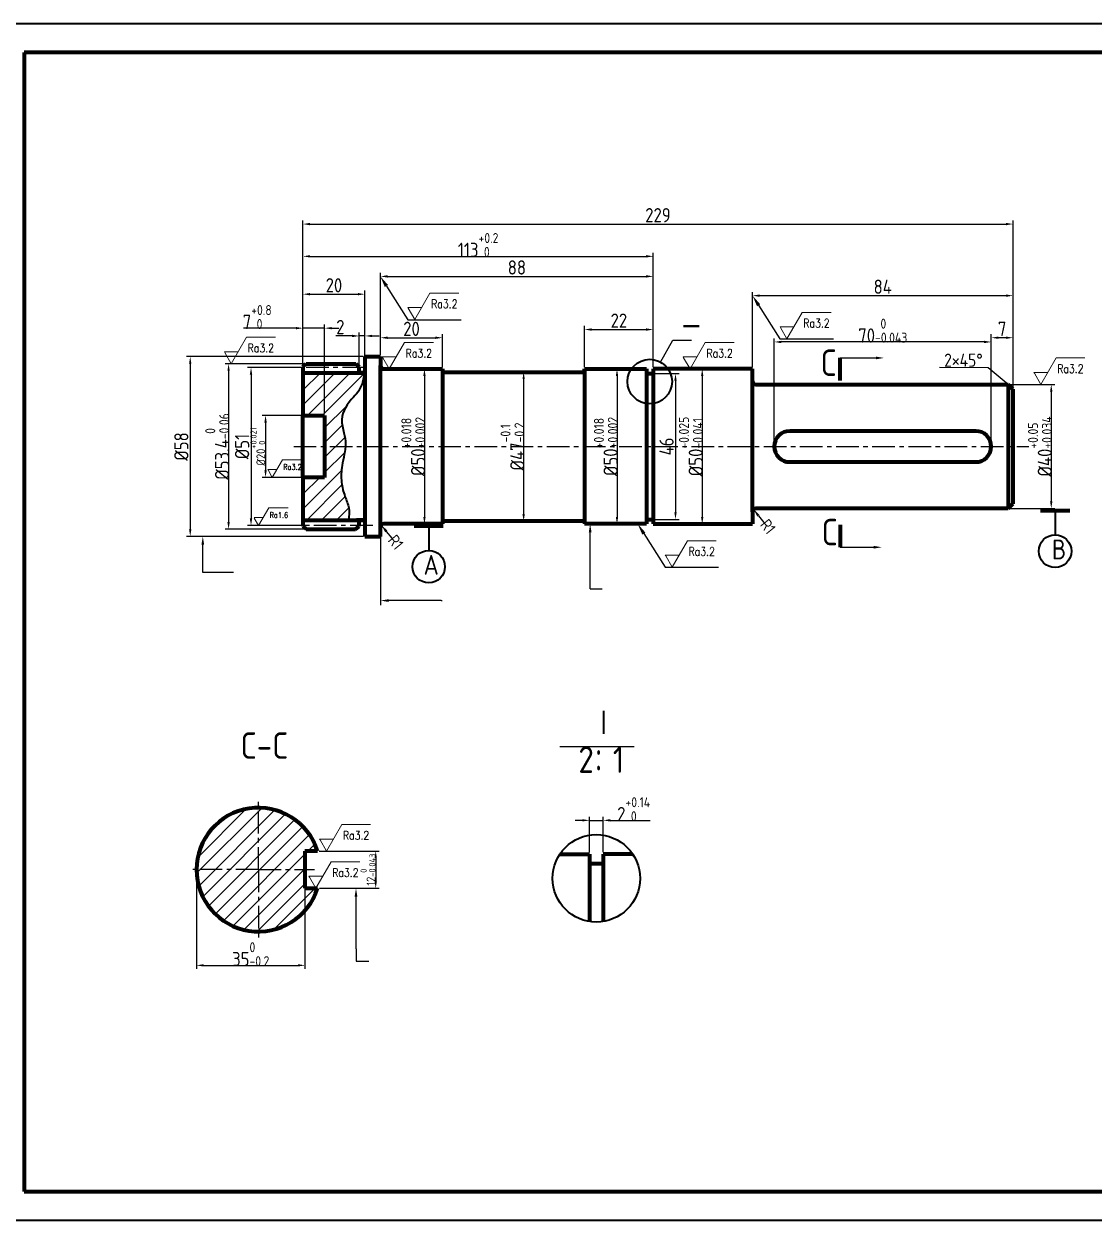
# Model space of a CAD drawing. Header units: millimetres. Extents: x 65 to 1398, y -63 to 357.
# Drawn here: x 509 to 884.8, y -62.7 to 357.3 of the extents above; entities that cross this region are included whole.
import ezdxf
from ezdxf import colors
from ezdxf.entities.mleader import LeaderData, LeaderLine
from ezdxf.math import Vec2, Vec3

# ---------------------------------------------------------------- set-up
doc = ezdxf.new("R2010")
doc.units = ezdxf.units.MM
doc.header["$LTSCALE"] = 0.25
doc.linetypes.add('CENTER', pattern=[50.8, 31.75, -6.35, 6.35, -6.35])
for name, color, linetype in [('2细线层', 4, 'Continuous'), ('中心线', 1, 'CENTER'), ('剖面线', 2, 'Continuous'), ('标注线', 3, 'Continuous'), ('细实线层', 7, 'Continuous')]:
    doc.layers.add(name, color=color, linetype=linetype)
for name, color, linetype, lineweight in [('图层2', 7, 'Continuous', 9), ('粗实线', 6, 'Continuous', 70), ('细实线', 6, 'Continuous', 35)]:
    doc.layers.add(name, color=color, linetype=linetype, lineweight=lineweight)
doc.styles.add('biaozhu', font='gbenor.shx', dxfattribs={"height": 5, "bigfont": 'gbcbig.shx'})
doc.styles.get("Standard").update_dxf_attribs({"font": 'txt.shx', "bigfont": '@extfont2.shx'})
doc.styles.add('TH_GBDIM', font='romans.shx', dxfattribs={"width": 0.8, "bigfont": 'gbcbig.shx'})
doc.dimstyles.new('ISO-25', dxfattribs={"dimtxt": 5, "dimasz": 2.5, "dimexe": 1.25, "dimexo": 0.625, "dimtad": 1, "dimtxsty": 'biaozhu', "dimcen": 2.5, "dimadec": 0, "dimazin": 0, "dimtfac": 1, "dimtmove": 0, "dimatfit": 0, "dimfxl": 1, "dimarcsym": 0})

# ---------------------------------------------------------------- blocks, each defined once
blk = doc.blocks.new('*D1')
at = {"layer": 'Defpoints', "color": 0}
for p in [(607, 219.82), (593.87, 198.05), (607, 198.05)]:
    blk.add_point(p, dxfattribs=at)
at = {"layer": '标注线', "color": 0, "lineweight": -2, "transparency": 16777216}
for p, q in [((606.37, 219.82), (592.62, 219.82)), ((593.87, 217.32), (593.87, 200.55)), ((606.37, 198.05), (592.62, 198.05))]:
    blk.add_line(p, q, dxfattribs=at)
at = {"layer": '标注线', "color": 0, "transparency": 16777216}
for points in [[(593.45, 217.32), (594.28, 217.32), (593.87, 219.82)], [(593.45, 200.55), (594.28, 200.55), (593.87, 198.05)]]:
    blk.add_solid(points, dxfattribs=at)
at = {"layer": '标注线', "color": 0, "transparency": 16777216, "insert": (591.14, 208.93), "char_height": 5, "attachment_point": 5, "rotation": 90, "style": 'biaozhu'}
blk.add_mtext('{\\H0.625x;%%C20\\H0.7x;\\S+0.021^  0;}', dxfattribs=at)
blk = doc.blocks.new('*D2')
at = {"layer": 'Defpoints', "color": 0}
for p in [(607, 236.67), (588.76, 181.15), (607, 181.15)]:
    blk.add_point(p, dxfattribs=at)
at = {"layer": '标注线', "color": 0, "lineweight": -2, "transparency": 16777216}
for p, q in [((606.37, 236.67), (587.51, 236.67)), ((588.76, 234.17), (588.76, 183.65)), ((606.37, 181.15), (587.51, 181.15))]:
    blk.add_line(p, q, dxfattribs=at)
at = {"layer": '标注线', "color": 0, "transparency": 16777216}
for points in [[(588.34, 234.17), (589.17, 234.17), (588.76, 236.67)], [(588.34, 183.65), (589.17, 183.65), (588.76, 181.15)]]:
    blk.add_solid(points, dxfattribs=at)
at = {"layer": '标注线', "color": 0, "transparency": 16777216, "insert": (585.63, 208.91), "char_height": 5, "attachment_point": 5, "rotation": 90, "style": 'biaozhu'}
blk.add_mtext('%%C51', dxfattribs=at)
blk = doc.blocks.new('*D3')
at = {"layer": 'Defpoints', "color": 0}
for p in [(608.08, 237.98), (580.88, 179.86), (608.08, 179.86)]:
    blk.add_point(p, dxfattribs=at)
at = {"layer": '标注线', "color": 0, "lineweight": -2, "transparency": 16777216}
for p, q in [((607.46, 237.98), (579.63, 237.98)), ((580.88, 235.48), (580.88, 182.36)), ((607.46, 179.86), (579.63, 179.86))]:
    blk.add_line(p, q, dxfattribs=at)
at = {"layer": '标注线', "color": 0, "transparency": 16777216}
for points in [[(580.47, 235.48), (581.3, 235.48), (580.88, 237.98)], [(580.47, 182.36), (581.3, 182.36), (580.88, 179.86)]]:
    blk.add_solid(points, dxfattribs=at)
at = {"layer": '标注线', "color": 0, "transparency": 16777216, "insert": (576.91, 208.92), "char_height": 5, "attachment_point": 5, "rotation": 90, "style": 'biaozhu'}
blk.add_mtext('%%C53.4{\\H0.7x;\\S 0^ -0.06;}', dxfattribs=at)
blk = doc.blocks.new('*D4')
at = {"layer": 'Defpoints', "color": 0}
for p in [(628.77, 240.48), (567.41, 177.34), (628.77, 177.34)]:
    blk.add_point(p, dxfattribs=at)
at = {"layer": '标注线', "color": 0, "lineweight": -2, "transparency": 16777216}
for p, q in [((628.14, 240.48), (566.16, 240.48)), ((567.41, 237.98), (567.41, 179.84)), ((628.14, 177.34), (566.16, 177.34))]:
    blk.add_line(p, q, dxfattribs=at)
at = {"layer": '标注线', "color": 0, "transparency": 16777216}
for points in [[(566.99, 237.98), (567.83, 237.98), (567.41, 240.48)], [(566.99, 179.84), (567.83, 179.84), (567.41, 177.34)]]:
    blk.add_solid(points, dxfattribs=at)
at = {"layer": '标注线', "color": 0, "transparency": 16777216, "insert": (564.29, 208.91), "char_height": 5, "attachment_point": 5, "rotation": 90, "style": 'biaozhu'}
blk.add_mtext('%%C58', dxfattribs=at)
blk = doc.blocks.new('*D5')
at = {"layer": 'Defpoints', "color": 0}
for p in [(614.61, 250.46), (607, 236.9), (614.61, 219.82)]:
    blk.add_point(p, dxfattribs=at)
at = {"layer": '标注线', "color": 0, "lineweight": -2, "transparency": 16777216}
for p, q in [((604.5, 250.46), (586.11, 250.46)), ((607, 237.52), (607, 251.71)), ((614.61, 250.46), (607, 250.46)), ((614.61, 220.44), (614.61, 251.71)), ((617.11, 250.46), (619.61, 250.46))]:
    blk.add_line(p, q, dxfattribs=at)
at = {"layer": '标注线', "color": 0, "transparency": 16777216}
for points in [[(604.5, 250.88), (604.5, 250.05), (607, 250.46)], [(617.11, 250.88), (617.11, 250.05), (614.61, 250.46)]]:
    blk.add_solid(points, dxfattribs=at)
at = {"layer": '标注线', "color": 0, "transparency": 16777216, "insert": (590.94, 254.37), "char_height": 5, "attachment_point": 5, "style": 'biaozhu'}
blk.add_mtext('7{\\H0.7x;\\S+0.8^  0;}', dxfattribs=at)
blk = doc.blocks.new('*D6')
at = {"layer": 'Defpoints', "color": 0}
for p in [(628.77, 262.39), (628.77, 240.48), (607, 236.9)]:
    blk.add_point(p, dxfattribs=at)
at = {"layer": '标注线', "color": 0, "lineweight": -2, "transparency": 16777216}
for p, q in [((607, 237.52), (607, 263.64)), ((609.5, 262.39), (626.27, 262.39)), ((628.77, 241.1), (628.77, 263.64))]:
    blk.add_line(p, q, dxfattribs=at)
at = {"layer": '标注线', "color": 0, "transparency": 16777216}
for points in [[(609.5, 262.81), (609.5, 261.97), (607, 262.39)], [(626.27, 262.81), (626.27, 261.97), (628.77, 262.39)]]:
    blk.add_solid(points, dxfattribs=at)
at = {"layer": '标注线', "color": 0, "transparency": 16777216, "insert": (617.88, 265.52), "char_height": 5, "attachment_point": 5, "style": 'biaozhu'}
blk.add_mtext('20', dxfattribs=at)
blk = doc.blocks.new('*D7')
at = {"layer": 'Defpoints', "color": 0}
for p in [(656, 247.1), (634.23, 240.48), (656, 236.14)]:
    blk.add_point(p, dxfattribs=at)
at = {"layer": '标注线', "color": 0, "lineweight": -2, "transparency": 16777216}
for p, q in [((634.23, 241.1), (634.23, 248.35)), ((656, 236.76), (656, 248.35)), ((636.73, 247.1), (653.5, 247.1))]:
    blk.add_line(p, q, dxfattribs=at)
at = {"layer": '标注线', "color": 0, "transparency": 16777216}
for points in [[(636.73, 247.51), (636.73, 246.68), (634.23, 247.1)], [(653.5, 247.51), (653.5, 246.68), (656, 247.1)]]:
    blk.add_solid(points, dxfattribs=at)
at = {"layer": '标注线', "color": 0, "transparency": 16777216, "insert": (645.12, 250.22), "char_height": 5, "attachment_point": 5, "style": 'biaozhu'}
blk.add_mtext('20', dxfattribs=at)
blk = doc.blocks.new('*D8')
at = {"layer": 'Defpoints', "color": 0}
for p in [(730.02, 268.64), (634.23, 241.2), (730.02, 236.14)]:
    blk.add_point(p, dxfattribs=at)
at = {"layer": '标注线', "color": 0, "lineweight": -2, "transparency": 16777216}
for p, q in [((634.23, 241.83), (634.23, 269.89)), ((730.02, 236.76), (730.02, 269.89)), ((636.73, 268.64), (727.52, 268.64))]:
    blk.add_line(p, q, dxfattribs=at)
at = {"layer": '标注线', "color": 0, "transparency": 16777216}
for points in [[(636.73, 269.06), (636.73, 268.22), (634.23, 268.64)], [(727.52, 269.06), (727.52, 268.22), (730.02, 268.64)]]:
    blk.add_solid(points, dxfattribs=at)
at = {"layer": '标注线', "color": 0, "transparency": 16777216, "insert": (682.13, 271.77), "char_height": 5, "attachment_point": 5, "style": 'biaozhu'}
blk.add_mtext('88', dxfattribs=at)
blk = doc.blocks.new('*D9')
at = {"layer": 'Defpoints', "color": 0}
for p in [(730.02, 249.98), (705.87, 236.14), (730.02, 236.14)]:
    blk.add_point(p, dxfattribs=at)
at = {"layer": '标注线', "color": 0, "lineweight": -2, "transparency": 16777216}
for p, q in [((705.87, 236.76), (705.87, 251.23)), ((708.37, 249.98), (727.52, 249.98)), ((730.02, 236.76), (730.02, 251.23))]:
    blk.add_line(p, q, dxfattribs=at)
at = {"layer": '标注线', "color": 0, "transparency": 16777216}
for points in [[(708.37, 250.4), (708.37, 249.56), (705.87, 249.98)], [(727.52, 250.4), (727.52, 249.56), (730.02, 249.98)]]:
    blk.add_solid(points, dxfattribs=at)
at = {"layer": '标注线', "color": 0, "transparency": 16777216, "insert": (717.94, 253.11), "char_height": 5, "attachment_point": 5, "style": 'biaozhu'}
blk.add_mtext('22', dxfattribs=at)
blk = doc.blocks.new('*D10')
at = {"layer": 'Defpoints', "color": 0}
for p in [(730.02, 275.68), (607, 236.9), (730.02, 236.14)]:
    blk.add_point(p, dxfattribs=at)
at = {"layer": '标注线', "color": 0, "lineweight": -2, "transparency": 16777216}
for p, q in [((607, 237.52), (607, 276.93)), ((609.5, 275.68), (727.52, 275.68)), ((730.02, 236.76), (730.02, 276.93))]:
    blk.add_line(p, q, dxfattribs=at)
at = {"layer": '标注线', "color": 0, "transparency": 16777216}
for points in [[(609.5, 276.1), (609.5, 275.27), (607, 275.68)], [(727.52, 276.1), (727.52, 275.27), (730.02, 275.68)]]:
    blk.add_solid(points, dxfattribs=at)
at = {"layer": '标注线', "color": 0, "transparency": 16777216, "insert": (668.51, 279.66), "char_height": 5, "attachment_point": 5, "style": 'biaozhu'}
blk.add_mtext('113{\\H0.7x;\\S+0.2^  0;}', dxfattribs=at)
blk = doc.blocks.new('*D11')
at = {"layer": 'Defpoints', "color": 0}
for p in [(856.34, 287.01), (607, 236.9), (856.34, 229.05)]:
    blk.add_point(p, dxfattribs=at)
at = {"layer": '标注线', "color": 0, "lineweight": -2, "transparency": 16777216}
for p, q in [((607, 237.52), (607, 288.26)), ((609.5, 287.01), (853.84, 287.01)), ((856.34, 229.68), (856.34, 288.26))]:
    blk.add_line(p, q, dxfattribs=at)
at = {"layer": '标注线', "color": 0, "transparency": 16777216}
for points in [[(609.5, 287.43), (609.5, 286.59), (607, 287.01)], [(853.84, 287.43), (853.84, 286.59), (856.34, 287.01)]]:
    blk.add_solid(points, dxfattribs=at)
at = {"layer": '标注线', "color": 0, "transparency": 16777216, "insert": (731.67, 290.13), "char_height": 5, "attachment_point": 5, "style": 'biaozhu'}
blk.add_mtext('229', dxfattribs=at)
blk = doc.blocks.new('*D12')
at = {"layer": 'Defpoints', "color": 0}
for p in [(856.34, 261.88), (764.87, 236.14), (856.34, 229.05)]:
    blk.add_point(p, dxfattribs=at)
at = {"layer": '标注线', "color": 0, "lineweight": -2, "transparency": 16777216}
for p, q in [((764.87, 236.76), (764.87, 263.13)), ((767.37, 261.88), (853.84, 261.88)), ((856.34, 229.68), (856.34, 263.13))]:
    blk.add_line(p, q, dxfattribs=at)
at = {"layer": '标注线', "color": 0, "transparency": 16777216}
for points in [[(767.37, 262.3), (767.37, 261.46), (764.87, 261.88)], [(853.84, 262.3), (853.84, 261.46), (856.34, 261.88)]]:
    blk.add_solid(points, dxfattribs=at)
at = {"layer": '标注线', "color": 0, "transparency": 16777216, "insert": (810.6, 265.01), "char_height": 5, "attachment_point": 5, "style": 'biaozhu'}
blk.add_mtext('84', dxfattribs=at)
blk = doc.blocks.new('*D13')
at = {"layer": 'Defpoints', "color": 0}
for p in [(772.5, 245.62), (772.5, 208.91), (848.71, 208.92)]:
    blk.add_point(p, dxfattribs=at)
at = {"layer": '标注线', "color": 0, "lineweight": -2, "transparency": 16777216}
for p, q in [((772.5, 209.53), (772.5, 246.87)), ((846.21, 245.62), (775, 245.62)), ((848.71, 209.54), (848.71, 246.87))]:
    blk.add_line(p, q, dxfattribs=at)
at = {"layer": '标注线', "color": 0, "transparency": 16777216}
for points in [[(775, 246.04), (775, 245.2), (772.5, 245.62)], [(846.21, 246.04), (846.21, 245.2), (848.71, 245.62)]]:
    blk.add_solid(points, dxfattribs=at)
at = {"layer": '标注线', "color": 0, "transparency": 16777216, "insert": (810.61, 249.59), "char_height": 5, "attachment_point": 5, "style": 'biaozhu'}
blk.add_mtext('70{\\H0.7x;\\S 0^ -0.043;}', dxfattribs=at)
blk = doc.blocks.new('*D14')
at = {"layer": 'Defpoints', "color": 0}
for p in [(848.71, 247.1), (848.71, 229.05), (856.34, 229.05)]:
    blk.add_point(p, dxfattribs=at)
at = {"layer": '标注线', "color": 0, "lineweight": -2, "transparency": 16777216}
for p, q in [((848.71, 229.68), (848.71, 248.35)), ((856.34, 229.68), (856.34, 248.35)), ((853.84, 247.1), (851.21, 247.1))]:
    blk.add_line(p, q, dxfattribs=at)
at = {"layer": '标注线', "color": 0, "transparency": 16777216}
for points in [[(851.21, 247.52), (851.21, 246.69), (848.71, 247.1)], [(853.84, 247.52), (853.84, 246.69), (856.34, 247.1)]]:
    blk.add_solid(points, dxfattribs=at)
at = {"layer": '标注线', "color": 0, "transparency": 16777216, "insert": (852.52, 250.23), "char_height": 5, "attachment_point": 5, "style": 'biaozhu'}
blk.add_mtext('7', dxfattribs=at)
blk = doc.blocks.new('*D15')
at = {"layer": 'Defpoints', "color": 0}
for p in [(649.66, 236.14), (649.66, 181.7), (649.66, 181.7)]:
    blk.add_point(p, dxfattribs=at)
at = {"layer": '标注线', "color": 0, "lineweight": -2, "transparency": 16777216}
for p, q in [((649.03, 236.14), (648.41, 236.14)), ((649.66, 233.64), (649.66, 184.2)), ((649.03, 181.7), (648.41, 181.7))]:
    blk.add_line(p, q, dxfattribs=at)
at = {"layer": '标注线', "color": 0, "transparency": 16777216}
for points in [[(649.24, 233.64), (650.07, 233.64), (649.66, 236.14)], [(649.24, 184.2), (650.07, 184.2), (649.66, 181.7)]]:
    blk.add_solid(points, dxfattribs=at)
at = {"layer": '标注线', "color": 0, "transparency": 16777216, "insert": (645.75, 208.92), "char_height": 5, "attachment_point": 5, "rotation": 90, "style": 'biaozhu'}
blk.add_mtext('%%C50{\\H0.7x;\\S+0.018^ +0.002;}', dxfattribs=at)
blk = doc.blocks.new('*D17')
at = {"layer": 'Defpoints', "color": 0}
for p in [(717.28, 236.14), (717.28, 181.7), (717.28, 181.7)]:
    blk.add_point(p, dxfattribs=at)
at = {"layer": '标注线', "color": 0, "lineweight": -2, "transparency": 16777216}
for p, q in [((716.65, 236.14), (716.03, 236.14)), ((717.28, 233.64), (717.28, 184.2)), ((716.65, 181.7), (716.03, 181.7))]:
    blk.add_line(p, q, dxfattribs=at)
at = {"layer": '标注线', "color": 0, "transparency": 16777216}
for points in [[(716.86, 233.64), (717.7, 233.64), (717.28, 236.14)], [(716.86, 184.2), (717.7, 184.2), (717.28, 181.7)]]:
    blk.add_solid(points, dxfattribs=at)
at = {"layer": '标注线', "color": 0, "transparency": 16777216, "insert": (713.37, 208.92), "char_height": 5, "attachment_point": 5, "rotation": 90, "style": 'biaozhu'}
blk.add_mtext('%%C50{\\H0.7x;\\S+0.018^ +0.002;}', dxfattribs=at)
blk = doc.blocks.new('*D18')
at = {"layer": 'Defpoints', "color": 0}
for p in [(754.94, 236.14), (747.21, 181.7), (754.94, 181.7)]:
    blk.add_point(p, dxfattribs=at)
at = {"layer": '标注线', "color": 0, "lineweight": -2, "transparency": 16777216}
for p, q in [((754.32, 236.14), (745.96, 236.14)), ((747.21, 233.64), (747.21, 184.2)), ((754.32, 181.7), (745.96, 181.7))]:
    blk.add_line(p, q, dxfattribs=at)
at = {"layer": '标注线', "color": 0, "transparency": 16777216}
for points in [[(746.79, 233.64), (747.62, 233.64), (747.21, 236.14)], [(746.79, 184.2), (747.62, 184.2), (747.21, 181.7)]]:
    blk.add_solid(points, dxfattribs=at)
at = {"layer": '标注线', "color": 0, "transparency": 16777216, "insert": (743.24, 208.92), "char_height": 5, "attachment_point": 5, "rotation": 90, "style": 'biaozhu'}
blk.add_mtext('%%C50{\\H0.7x;\\S-0.025^ -0.041;}', dxfattribs=at)
blk = doc.blocks.new('*D19')
at = {"layer": 'Defpoints', "color": 0}
for p in [(854.7, 230.71), (854.7, 187.15), (869.77, 187.15)]:
    blk.add_point(p, dxfattribs=at)
at = {"layer": '标注线', "color": 0, "lineweight": -2, "transparency": 16777216}
for p, q in [((855.32, 230.71), (871.02, 230.71)), ((869.77, 228.21), (869.77, 189.65)), ((855.32, 187.15), (871.02, 187.15))]:
    blk.add_line(p, q, dxfattribs=at)
at = {"layer": '标注线', "color": 0, "transparency": 16777216}
for points in [[(869.35, 228.21), (870.19, 228.21), (869.77, 230.71)], [(869.35, 189.65), (870.19, 189.65), (869.77, 187.15)]]:
    blk.add_solid(points, dxfattribs=at)
at = {"layer": '标注线', "color": 0, "transparency": 16777216, "insert": (865.82, 208.92), "char_height": 5, "attachment_point": 5, "rotation": 90, "style": 'biaozhu'}
blk.add_mtext('%%C40{\\H0.7x;\\S+0.05^ +0.034;}', dxfattribs=at)
blk = doc.blocks.new('*D20')
at = {"layer": 'Defpoints', "color": 0}
for p in [(569.62, 60.35), (607.71, 60.33), (607.71, 26.73)]:
    blk.add_point(p, dxfattribs=at)
at = {"layer": '标注线', "color": 0, "lineweight": -2, "transparency": 16777216}
for p, q in [((569.62, 59.72), (569.62, 25.48)), ((607.71, 59.7), (607.71, 25.48)), ((572.12, 26.73), (605.21, 26.73))]:
    blk.add_line(p, q, dxfattribs=at)
at = {"layer": '标注线', "color": 0, "transparency": 16777216}
for points in [[(572.12, 27.15), (572.12, 26.32), (569.62, 26.73)], [(605.21, 27.15), (605.21, 26.32), (607.71, 26.73)]]:
    blk.add_solid(points, dxfattribs=at)
at = {"layer": '标注线', "color": 0, "transparency": 16777216, "insert": (588.67, 30.64), "char_height": 5, "attachment_point": 5, "style": 'biaozhu'}
blk.add_mtext('35{\\H0.7x;\\S0^ -0.2;}', dxfattribs=at)
blk = doc.blocks.new('*D21')
at = {"layer": 'Defpoints', "color": 0}
for p in [(612.11, 66.87), (612.14, 53.79), (632.55, 53.79)]:
    blk.add_point(p, dxfattribs=at)
at = {"layer": '标注线', "color": 0, "lineweight": -2, "transparency": 16777216}
for p, q in [((612.74, 66.87), (633.8, 66.87)), ((632.55, 64.37), (632.55, 56.29)), ((612.76, 53.79), (633.8, 53.79))]:
    blk.add_line(p, q, dxfattribs=at)
at = {"layer": '标注线', "color": 0, "transparency": 16777216}
for points in [[(632.13, 64.37), (632.96, 64.37), (632.55, 66.87)], [(632.13, 56.29), (632.96, 56.29), (632.55, 53.79)]]:
    blk.add_solid(points, dxfattribs=at)
at = {"layer": '标注线', "color": 0, "transparency": 16777216, "insert": (629.83, 60.33), "char_height": 5, "attachment_point": 5, "rotation": 90, "style": 'biaozhu'}
blk.add_mtext('{\\H0.625x;12\\H0.7x;\\S 0^ -0.043;}', dxfattribs=at)
blk = doc.blocks.new('*D22')
at = {"layer": 'Defpoints', "color": 0}
for p in [(712.38, 77.64), (707.59, 65.81), (712.38, 65.81)]:
    blk.add_point(p, dxfattribs=at)
at = {"layer": '标注线', "color": 0, "lineweight": -2, "transparency": 16777216}
for p, q in [((705.09, 77.64), (702.59, 77.64)), ((707.59, 66.43), (707.59, 78.89)), ((707.59, 77.64), (712.38, 77.64)), ((712.38, 66.43), (712.38, 78.89)), ((714.88, 77.64), (728.91, 77.64))]:
    blk.add_line(p, q, dxfattribs=at)
at = {"layer": '标注线', "color": 0, "transparency": 16777216}
for points in [[(705.09, 78.06), (705.09, 77.23), (707.59, 77.64)], [(714.88, 78.06), (714.88, 77.23), (712.38, 77.64)]]:
    blk.add_solid(points, dxfattribs=at)
at = {"layer": '标注线', "color": 0, "transparency": 16777216, "insert": (723.14, 81.55), "char_height": 5, "attachment_point": 5, "style": 'biaozhu'}
blk.add_mtext('2{\\H0.7x;\\S+0.14^  0;}', dxfattribs=at)
blk = doc.blocks.new('000')
at = {"layer": '图层2'}
for p, q in [((0, 0), (7.14, 12.38)), ((7.14, 12.38), (20.64, 12.38)), ((-3.03, 5.25), (-3.24, 5.62)), ((-3.24, 5.62), (3.24, 5.62)), ((0, 0), (-3.03, 5.25))]:
    blk.add_line(p, q, dxfattribs=at)
at = {"layer": '细实线层', "insert": (7.67, 9.33), "char_height": 4, "attachment_point": 1, "style": 'TH_GBDIM'}
blk.add_mtext_dynamic_manual_height_columns('Ra3.2', width=13.0737, gutter_width=25, heights=[0], dxfattribs=at)
blk = doc.blocks.new('*D28')
at = {"layer": 'Defpoints', "color": 0}
for p in [(730.02, 234.52), (730.02, 183.32), (737.82, 183.32)]:
    blk.add_point(p, dxfattribs=at)
at = {"layer": '标注线', "color": 0, "lineweight": -2, "transparency": 16777216}
for p, q in [((730.64, 234.52), (739.07, 234.52)), ((737.82, 232.02), (737.82, 185.82)), ((730.64, 183.32), (739.07, 183.32))]:
    blk.add_line(p, q, dxfattribs=at)
at = {"layer": '标注线', "color": 0, "transparency": 16777216}
for points in [[(737.4, 232.02), (738.24, 232.02), (737.82, 234.52)], [(737.4, 185.82), (738.24, 185.82), (737.82, 183.32)]]:
    blk.add_solid(points, dxfattribs=at)
at = {"layer": '标注线', "color": 0, "transparency": 16777216, "insert": (734.69, 208.92), "char_height": 5, "attachment_point": 5, "rotation": 90, "style": 'biaozhu'}
blk.add_mtext('46', dxfattribs=at)
blk = doc.blocks.new('*D30')
at = {"layer": 'Defpoints', "color": 0}
for p in [(687.66, 235.07), (684.49, 182.73), (687.66, 182.73)]:
    blk.add_point(p, dxfattribs=at)
at = {"layer": '标注线', "color": 0, "lineweight": -2, "transparency": 16777216}
for p, q in [((687.03, 235.07), (683.24, 235.07)), ((684.49, 232.57), (684.49, 185.23)), ((687.03, 182.73), (683.24, 182.73))]:
    blk.add_line(p, q, dxfattribs=at)
at = {"layer": '标注线', "color": 0, "transparency": 16777216}
for points in [[(684.08, 232.57), (684.91, 232.57), (684.49, 235.07)], [(684.08, 185.23), (684.91, 185.23), (684.49, 182.73)]]:
    blk.add_solid(points, dxfattribs=at)
at = {"layer": '标注线', "color": 0, "transparency": 16777216, "insert": (680.58, 208.9), "char_height": 5, "attachment_point": 5, "rotation": 90, "style": 'biaozhu'}
blk.add_mtext('%%C47{\\H0.7x;\\S-0.1^ -0.2;}', dxfattribs=at)
blk = doc.blocks.new('*D31')
at = {"layer": 'Defpoints', "color": 0}
for p in [(626.77, 247.73), (626.77, 236.67), (628.77, 234.75)]:
    blk.add_point(p, dxfattribs=at)
at = {"layer": '标注线', "color": 0, "lineweight": -2, "transparency": 16777216}
for p, q in [((626.77, 237.3), (626.77, 248.98)), ((628.77, 235.37), (628.77, 248.98)), ((624.27, 247.73), (618.49, 247.73)), ((628.77, 247.73), (626.77, 247.73)), ((631.27, 247.73), (633.77, 247.73))]:
    blk.add_line(p, q, dxfattribs=at)
at = {"layer": '标注线', "color": 0, "transparency": 16777216}
for points in [[(624.27, 248.15), (624.27, 247.31), (626.77, 247.73)], [(631.27, 248.15), (631.27, 247.31), (628.77, 247.73)]]:
    blk.add_solid(points, dxfattribs=at)
at = {"layer": '标注线', "color": 0, "transparency": 16777216, "insert": (620.13, 250.85), "char_height": 5, "attachment_point": 5, "style": 'biaozhu'}
blk.add_mtext('2', dxfattribs=at)

msp = doc.modelspace()

# ---------------------------------------------------------------- hatches: boundary and pattern name
at = {"layer": '剖面线'}
h = msp.add_hatch(dxfattribs=at)
h.set_pattern_fill('ANSI31', color=256, scale=1.161055)
h.set_pattern_definition([(45, (508.3036, -16.009), (-2.606644, 2.606644), [])])
edge = h.paths.add_edge_path()
edge.add_line((606.996, 234.786), (628.765, 234.745))
edge.add_spline(control_points=[(628.765, 234.745), (628.586, 233.086), (628.227, 229.759), (623.632, 225.443), (619.787, 219.774), (621.402, 213.97), (622.394, 208.587), (620.557, 202.887), (620.271, 196.595), (621.511, 191.626), (623.435, 187.4), (623.179, 184.511), (623.052, 183.075)], knot_values=[0, 0, 0, 0, 4.8249151, 9.6772095, 18.5185432, 23.2777311, 27.1152854, 34.8354268, 40.7170664, 45.8105193, 50.1076516, 54.357163, 54.357163, 54.357163, 54.357163], degree=3, periodic=0)
edge.add_line((623.052, 183.075), (606.996, 183.075))
edge.add_line((606.996, 183.075), (606.996, 198.045))
edge.add_line((606.996, 198.045), (614.613, 198.045))
edge.add_line((614.613, 198.045), (614.613, 219.815))
edge.add_line((614.613, 219.815), (606.996, 219.815))
edge.add_line((606.996, 219.815), (606.996, 234.786))
h = msp.add_hatch(dxfattribs=at)
h.set_pattern_fill('ANSI31', color=256, scale=1.161055)
h.set_pattern_definition([(45, (496.5888, -24.448), (-2.60664, 2.60664), [])])
edge = h.paths.add_edge_path()
edge.add_arc((591.369, 60.338), 21.749, 17.48133, 342.46414)
edge.add_line((612.107, 53.785), (607.712, 53.785))
edge.add_line((607.712, 53.785), (607.712, 66.871))
edge.add_line((607.712, 66.871), (612.114, 66.871))

# ---------------------------------------------------------------- linework, layer by layer
at = {"layer": '中心线'}
for p, q in [((628.765, 236.67), (603.739, 236.67)), ((603.739, 208.92), (861.907, 208.92)), ((631.51, 181.15), (603.739, 181.15)), ((591.369, 60.338), (591.369, 85.365)), ((591.369, 60.338), (568.329, 60.338)), ((591.369, 60.338), (611.091, 60.338)), ((591.369, 60.338), (591.369, 35.292))]:
    msp.add_line(p, q, dxfattribs=at)
at = {"layer": '图层2'}
for p, q in [((591.436, 181.15), (595.004, 187.337)), ((595.004, 187.337), (601.754, 187.337)), ((589.815, 183.962), (593.058, 183.962)), ((591.436, 181.15), (589.923, 183.774))]:
    msp.add_line(p, q, dxfattribs=at)
at = {"layer": '标注线'}
for p, q in [((732.552, 238.563), (736.857, 246.274)), ((736.857, 246.274), (743.391, 246.274)), ((795.614, 232.103), (795.614, 240.005)), ((795.614, 240.005), (808.185, 240.005)), ((847.591, 236.588), (830.47, 236.628)), ((854.698, 230.71), (847.591, 236.588)), ((766.932, 184.576), (768.893, 182.233)), ((795.614, 181.354), (795.614, 173.541)), ((634.234, 177.34), (634.234, 153.255)), ((636.251, 179.089), (638.212, 176.746)), ((707.858, 158.908), (707.858, 178.8)), ((571.832, 164.622), (571.832, 174.438)), ((795.614, 173.541), (807.389, 173.541)), ((582.666, 164.622), (571.832, 164.622)), ((707.858, 158.908), (712.016, 158.908)), ((655.489, 154.812), (637.137, 154.812)), ((655.489, 154.812), (655.9, 154.812)), ((697.209, 103.61), (723.32, 103.61)), ((625.632, 32.53), (625.632, 50.883)), ((625.632, 32.53), (625.632, 28.206)), ((625.632, 28.206), (630.178, 28.215))]:
    msp.add_line(p, q, dxfattribs=at)
for points in [[(808.185, 240.489), (808.185, 239.521), (811.088, 240.005)], [(767.32, 184.865), (766.544, 184.287), (765.199, 186.904)], [(636.639, 179.378), (635.863, 178.8), (634.518, 181.417)], [(707.374, 178.8), (708.342, 178.8), (707.858, 181.702)], [(571.348, 174.438), (572.316, 174.438), (571.832, 177.34)], [(807.389, 174.024), (807.389, 173.057), (810.292, 173.541)], [(637.137, 154.328), (637.137, 155.296), (634.234, 154.812)], [(625.148, 50.883), (626.116, 50.883), (625.632, 53.785)]]:
    msp.add_solid(points, dxfattribs=at)
at = {"layer": '粗实线'}
for p, q in [((509.041, 347.289), (509.041, -52.711)), ((628.765, 240.478), (628.765, 239.142)), ((628.765, 240.478), (634.234, 240.478)), ((634.234, 240.478), (634.234, 237.298)), ((795.614, 232.103), (795.614, 240.005)), ((606.996, 236.895), (608.081, 237.981)), ((606.996, 236.67), (606.996, 236.895)), ((606.996, 236.67), (606.996, 234.786)), ((608.081, 237.981), (625.609, 237.981)), ((625.609, 237.981), (626.765, 236.895)), ((626.765, 234.745), (626.765, 236.895)), ((628.765, 239.142), (628.765, 183.075)), ((634.234, 180.541), (634.234, 237.298)), ((635.395, 236.137), (656.004, 236.137)), ((656.004, 236.137), (656.004, 181.702)), ((705.871, 235.585), (705.871, 236.137)), ((705.871, 236.137), (727.642, 236.137)), ((705.871, 235.585), (705.871, 181.702)), ((727.642, 236.137), (727.642, 183.32)), ((730.018, 236.137), (730.018, 181.702)), ((764.874, 236.137), (730.018, 236.137)), ((764.874, 231.872), (764.874, 236.137)), ((606.996, 234.786), (606.996, 219.815)), ((606.996, 234.786), (628.765, 234.745)), ((628.765, 234.745), (626.765, 234.745)), ((656.004, 235.069), (705.871, 235.069)), ((727.642, 234.52), (730.018, 234.52)), ((764.874, 185.989), (764.874, 231.872)), ((766.035, 230.71), (854.698, 230.71)), ((854.698, 230.71), (854.698, 187.15)), ((854.698, 230.71), (856.336, 229.051)), ((856.336, 229.051), (856.336, 188.767)), ((606.996, 219.815), (614.613, 219.815)), ((606.996, 198.045), (606.996, 219.815)), ((614.613, 219.815), (614.613, 198.045)), ((843.27, 214.347), (777.94, 214.347)), ((777.94, 203.472), (843.27, 203.472)), ((614.613, 198.045), (606.996, 198.045)), ((606.996, 198.045), (606.996, 183.075)), ((764.874, 185.989), (764.874, 181.702)), ((854.698, 187.15), (766.035, 187.15)), ((856.336, 188.767), (854.698, 187.15)), ((866.003, 186.453), (876.304, 186.453)), ((606.996, 183.075), (623.052, 183.075)), ((606.996, 183.075), (606.996, 180.924)), ((606.996, 180.924), (608.081, 179.859)), ((623.052, 183.075), (628.765, 183.075)), ((625.443, 179.859), (626.765, 180.924)), ((628.765, 183.075), (625.765, 183.075)), ((626.765, 180.924), (626.765, 183.075)), ((628.765, 183.075), (628.765, 178.698)), ((656.004, 181.702), (635.395, 181.702)), ((646.009, 181.027), (656.291, 181.027)), ((705.946, 182.728), (656.079, 182.728)), ((727.642, 181.702), (705.871, 181.702)), ((727.642, 183.32), (727.642, 181.702)), ((727.642, 183.32), (730.018, 183.32)), ((730.018, 181.702), (764.874, 181.702)), ((795.614, 181.354), (795.614, 173.541)), ((608.081, 179.859), (625.443, 179.859)), ((628.765, 178.698), (628.765, 177.34)), ((628.765, 177.34), (634.234, 177.34)), ((634.234, 177.34), (634.234, 180.541)), ((612.114, 66.871), (607.712, 66.871)), ((607.712, 66.871), (607.712, 53.785)), ((697.237, 65.807), (707.591, 65.807)), ((707.591, 65.807), (707.591, 42.11)), ((722.644, 65.807), (712.384, 65.807)), ((712.384, 65.807), (712.384, 42.102)), ((722.644, 65.807), (722.787, 65.807)), ((707.591, 62.55), (712.384, 62.55)), ((607.712, 53.785), (612.107, 53.785))]:
    msp.add_line(p, q, dxfattribs=at)
msp.add_lwpolyline([(509.041, -52.711), (1068.041, -52.711), (1068.041, 347.289), (509.041, 347.289)], dxfattribs=at)
for centre, radius, start, end in [((635.395, 237.298), 1.161, 180, 270), ((766.035, 231.872), 1.161, 180, 270), ((777.94, 208.909), 5.437, 90, 270), ((843.27, 208.909), 5.437, 270, 90), ((766.035, 185.989), 1.161, 90, 180), ((635.395, 180.541), 1.161, 90, 180), ((591.369, 60.338), 21.749, 17.48133, 342.46414)]:
    msp.add_arc(centre, radius, start, end, dxfattribs=at)
at = {"layer": '细实线'}
for p, q in [((871.153, 186.453), (871.164, 177.893)), ((651.17, 181.006), (651.17, 172.424))]:
    msp.add_line(p, q, dxfattribs=at)
msp.add_lwpolyline([(484.041, -62.711), (1078.041, -62.711), (1078.041, 357.289), (484.041, 357.289)], close=True, dxfattribs=at)
msp.add_lwpolyline([(626.765, 228.562), (627.871, 230.951), (628.765, 234.745)], dxfattribs=at)
for centre, radius in [((728.782, 231.712), 7.82), ((871.113, 172.158), 5.735), ((651.167, 166.715), 5.709), ((710.012, 57.278), 15.36)]:
    msp.add_circle(centre, radius, dxfattribs=at)
msp.add_open_spline([(626.765, 228.562), (626.143, 227.774), (623.255, 224.888), (619.787, 219.774), (621.402, 213.97), (622.394, 208.587), (620.557, 202.887), (620.271, 196.595), (621.511, 191.626), (623.435, 187.4), (623.179, 184.511), (623.052, 183.075)], degree=3, knots=[6.6317765, 6.6317765, 6.6317765, 6.6317765, 9.6772095, 18.5185432, 23.2777311, 27.1152854, 34.8354268, 40.7170664, 45.8105193, 50.1076516, 54.357163, 54.357163, 54.357163, 54.357163], dxfattribs=at)

# ---------------------------------------------------------------- block references
at = {"layer": '标注线'}
for p, xscale, yscale, zscale in [((646.251, 253.489), 0.75, 0.75, 0.75), ((776.95, 246.727), 0.75, 0.75, 0.75), ((581.83, 237.981), 0.75, 0.75, 0.75), ((637.32, 236.137), 0.75, 0.75, 0.75), ((742.94, 236.137), 0.75, 0.75, 0.75), ((866.103, 230.71), 0.75, 0.75, 0.75), ((596.239, 198.045), 0.5, 0.5, 0.5), ((736.649, 166.549), 0.75, 0.75, 0.75), ((615.289, 66.871), 0.75, 0.75, 0.75), ((611.523, 53.785), 0.75, 0.75, 0.75)]:
    msp.add_blockref('000', p, dxfattribs=dict(at, xscale=xscale, yscale=yscale, zscale=zscale))

# ---------------------------------------------------------------- texts
at = {"layer": '标注线', "insert": (739.438, 254.242), "char_height": 6.966, "attachment_point": 1}
msp.add_mtext_dynamic_manual_height_columns('Ⅰ', width=12.36532, gutter_width=12.5, heights=[0], dxfattribs=at)
at = {"layer": '标注线', "attachment_point": 1, "style": 'biaozhu'}
for s, width, insert, char_height in [('C', 17.40802, (788.779, 242.976), 9.288), ('2×45%%D', 22.1127, (832.186, 241.546), 4.6442), ('C', 53.9499, (789.133, 183.505), 9.288), ('B', 65.40567, (869.979, 176.245), 6.966), ('A', 49.20606, (649.351, 170.856), 6.966), ('Ⅰ', 40.155, (709.237, 116.373), 9.288), ('C-C', 55.59251, (585.093, 108.564), 9.2884), ('2：1', 45.25789, (703.736, 103.61), 9.2884)]:
    msp.add_mtext_dynamic_manual_height_columns(s, width=width, gutter_width=12.5, heights=[0], dxfattribs=dict(at, insert=insert, char_height=char_height))
at = {"layer": '标注线', "char_height": 4.0637, "attachment_point": 5, "rotation": 308.93337, "style": 'biaozhu'}
for insert in [(770.294, 180.792), (639.613, 175.305)]:
    msp.add_mtext('R1', dxfattribs=dict(at, insert=insert))
at = {"layer": '细实线层', "insert": (595.27, 185.815), "char_height": 2, "attachment_point": 1, "style": 'TH_GBDIM'}
msp.add_mtext_dynamic_manual_height_columns('Ra1.6', width=13.07369, gutter_width=25, heights=[0], dxfattribs=at)

# ---------------------------------------------------------------- dimensions: what is measured, and where the dimension line sits
at = {"layer": '标注线'}
for base, p1, p2, text, picture, middle in [((856.336, 287.009), (606.996, 236.895), (856.336, 229.051), '229', '*D11', (731.666, 290.134)), ((730.018, 275.684), (606.996, 236.895), (730.018, 236.137), '113{\\H0.7x;\\S+0.2^  0;}', '*D10', (668.507, 279.665)), ((730.018, 268.641), (634.234, 241.204), (730.018, 236.137), '88', '*D8', (682.126, 271.766)), ((628.765, 262.39), (606.996, 236.895), (628.765, 240.478), '20', '*D6', (617.881, 265.515)), ((856.336, 261.88), (764.874, 236.137), (856.336, 229.051), '84', '*D12', (810.605, 265.005)), ((730.018, 249.982), (705.871, 236.137), (730.018, 236.137), '22', '*D9', (717.944, 253.107)), ((772.503, 245.62), (848.708, 208.92), (772.503, 208.909), '70{\\H0.7x;\\S 0^ -0.043;}', '*D13', (810.605, 249.587)), ((656.004, 247.095), (634.234, 240.478), (656.004, 236.137), '20', '*D7', (645.119, 250.22)), ((848.708, 247.104), (856.336, 229.051), (848.708, 229.051), '7', '*D14', (852.522, 250.229)), ((712.384, 77.644), (707.591, 65.807), (712.384, 65.807), '2{\\H0.7x;\\S+0.14^  0;}', '*D22', (723.145, 81.552)), ((607.712, 26.734), (569.62, 60.349), (607.712, 60.328), '35{\\H0.7x;\\S0^ -0.2;}', '*D20', (588.666, 30.642))]:
    dim = msp.add_linear_dim(base=base, p1=p1, p2=p2, text=text, dimstyle='ISO-25', dxfattribs=at)
    dim.commit()
    dim.dimension.update_dxf_attribs({"geometry": picture, "text_midpoint": middle})
dim = msp.add_linear_dim(base=(614.613, 250.463), p1=(606.996, 236.895), p2=(614.613, 219.815), text='7{\\H0.7x;\\S+0.8^  0;}', dimstyle='ISO-25', dxfattribs=at)
dim.commit()
dim.dimension.update_dxf_attribs({"geometry": '*D5', "text_midpoint": (590.939, 250.463), "dimtype": 160})
dim = msp.add_linear_dim(base=(626.765, 247.729), p1=(628.765, 234.745), p2=(626.765, 236.67), dimstyle='ISO-25', dxfattribs=at)
dim.commit()
dim.dimension.update_dxf_attribs({"geometry": '*D31', "text_midpoint": (620.129, 250.854)})
for base, p1, p2, text, picture, middle in [((567.41, 177.34), (628.765, 240.478), (628.765, 177.34), '%%C58', '*D4', (567.41, 208.909)), ((869.77, 187.15), (854.698, 230.71), (854.698, 187.15), '%%C40{\\H0.7x;\\S+0.05^ +0.034;}', '*D19', (869.77, 208.92)), ((632.545, 53.785), (612.114, 66.871), (612.136, 53.785), '{\\H0.625x;12\\H0.7x;\\S 0^ -0.043;}', '*D21', (632.545, 60.328))]:
    dim = msp.add_linear_dim(base=base, p1=p1, p2=p2, angle=90, text=text, dimstyle='ISO-25', dxfattribs=at)
    dim.commit()
    dim.dimension.update_dxf_attribs({"geometry": picture, "text_midpoint": middle, "dimtype": 160})
for base, p1, p2, text, picture, middle in [((580.883, 179.859), (608.081, 237.981), (608.081, 179.859), '%%C53.4{\\H0.7x;\\S 0^ -0.06;}', '*D3', (576.911, 208.92)), ((588.757, 181.15), (606.996, 236.67), (606.996, 181.15), '%%C51', '*D2', (585.632, 208.91)), ((649.655, 181.702), (649.655, 236.137), (649.655, 181.702), '%%C50{\\H0.7x;\\S+0.018^ +0.002;}', '*D15', (645.747, 208.92)), ((717.278, 181.702), (717.278, 236.137), (717.278, 181.702), '%%C50{\\H0.7x;\\S+0.018^ +0.002;}', '*D17', (713.37, 208.92)), ((747.208, 181.702), (754.941, 236.137), (754.941, 181.702), '%%C50{\\H0.7x;\\S-0.025^ -0.041;}', '*D18', (743.24, 208.92)), ((684.492, 182.728), (687.659, 235.069), (687.659, 182.728), '%%C47{\\H0.7x;\\S-0.1^ -0.2;}', '*D30', (680.584, 208.899)), ((737.819, 183.32), (730.018, 234.52), (730.018, 183.32), '46', '*D28', (734.694, 208.92)), ((593.865, 198.045), (606.996, 219.815), (606.996, 198.045), '{\\H0.625x;%%C20\\H0.7x;\\S+0.021^  0;}', '*D1', (591.143, 208.93))]:
    dim = msp.add_linear_dim(base=base, p1=p1, p2=p2, angle=90, text=text, dimstyle='ISO-25', dxfattribs=at)
    dim.commit()
    dim.dimension.update_dxf_attribs({"geometry": picture, "text_midpoint": middle})

# ---------------------------------------------------------------- leaders
at = {"layer": '2细线层'}
ml = msp.add_multileader_mtext('Standard', dxfattribs=at)
ml.set_content('', color=256)
ml.set_leader_properties()
ml.build(insert=Vec2(0, 0))
ctx = ml.context
ctx.base_point, ctx.plane_origin = Vec3(662.57, 253.423), Vec3(634.175, 268.641)
notes = []
notes.append((ctx, [(0, (1, 1, 0), (643.788, 253.423), (1, 0), 18.782, [(0, [(634.175, 268.641)], 0, [])])]))
ctx.mtext.insert, ctx.mtext.flow_direction = Vec3(664.57, 255.423), 5
ml = msp.add_multileader_mtext('Standard', dxfattribs=at)
ml.set_content('', color=256)
ml.set_leader_properties()
ml.build(insert=Vec2(0, 0))
ctx = ml.context
ctx.base_point, ctx.plane_origin = Vec3(793.269, 246.662), Vec3(764.874, 261.88)
notes.append((ctx, [(0, (1, 1, 0), (774.487, 246.662), (1, 0), 18.782, [(0, [(764.874, 261.88)], 0, [])])]))
ctx.mtext.insert, ctx.mtext.flow_direction = Vec3(795.269, 248.662), 5
ml = msp.add_multileader_mtext('Standard', dxfattribs=at)
ml.set_content('', color=256)
ml.set_leader_properties()
ml.build(insert=Vec2(0, 0))
ctx = ml.context
ctx.base_point, ctx.plane_origin = Vec3(752.968, 166.484), Vec3(724.573, 181.702)
notes.append((ctx, [(0, (1, 1, 0), (734.186, 166.484), (1, 0), 18.782, [(0, [(724.573, 181.702)], 0, [])])]))
ctx.mtext.insert, ctx.mtext.flow_direction = Vec3(754.968, 168.484), 5
for ctx, leaders in notes:
    for number, flags, end, landing, length, lines in leaders:
        leader = LeaderData()
        leader.index, (leader.has_last_leader_line, leader.has_dogleg_vector, leader.attachment_direction) = number, flags
        leader.last_leader_point, leader.dogleg_vector, leader.dogleg_length = Vec3(end), Vec3(landing), length
        for number, points, colour, breaks in lines:
            line = LeaderLine()
            line.index, line.vertices, line.color, line.breaks = number, Vec3.list(points), colors.encode_raw_color(colour), breaks
            leader.lines.append(line)
        ctx.leaders.append(leader)

doc.saveas('drawing.dxf')
